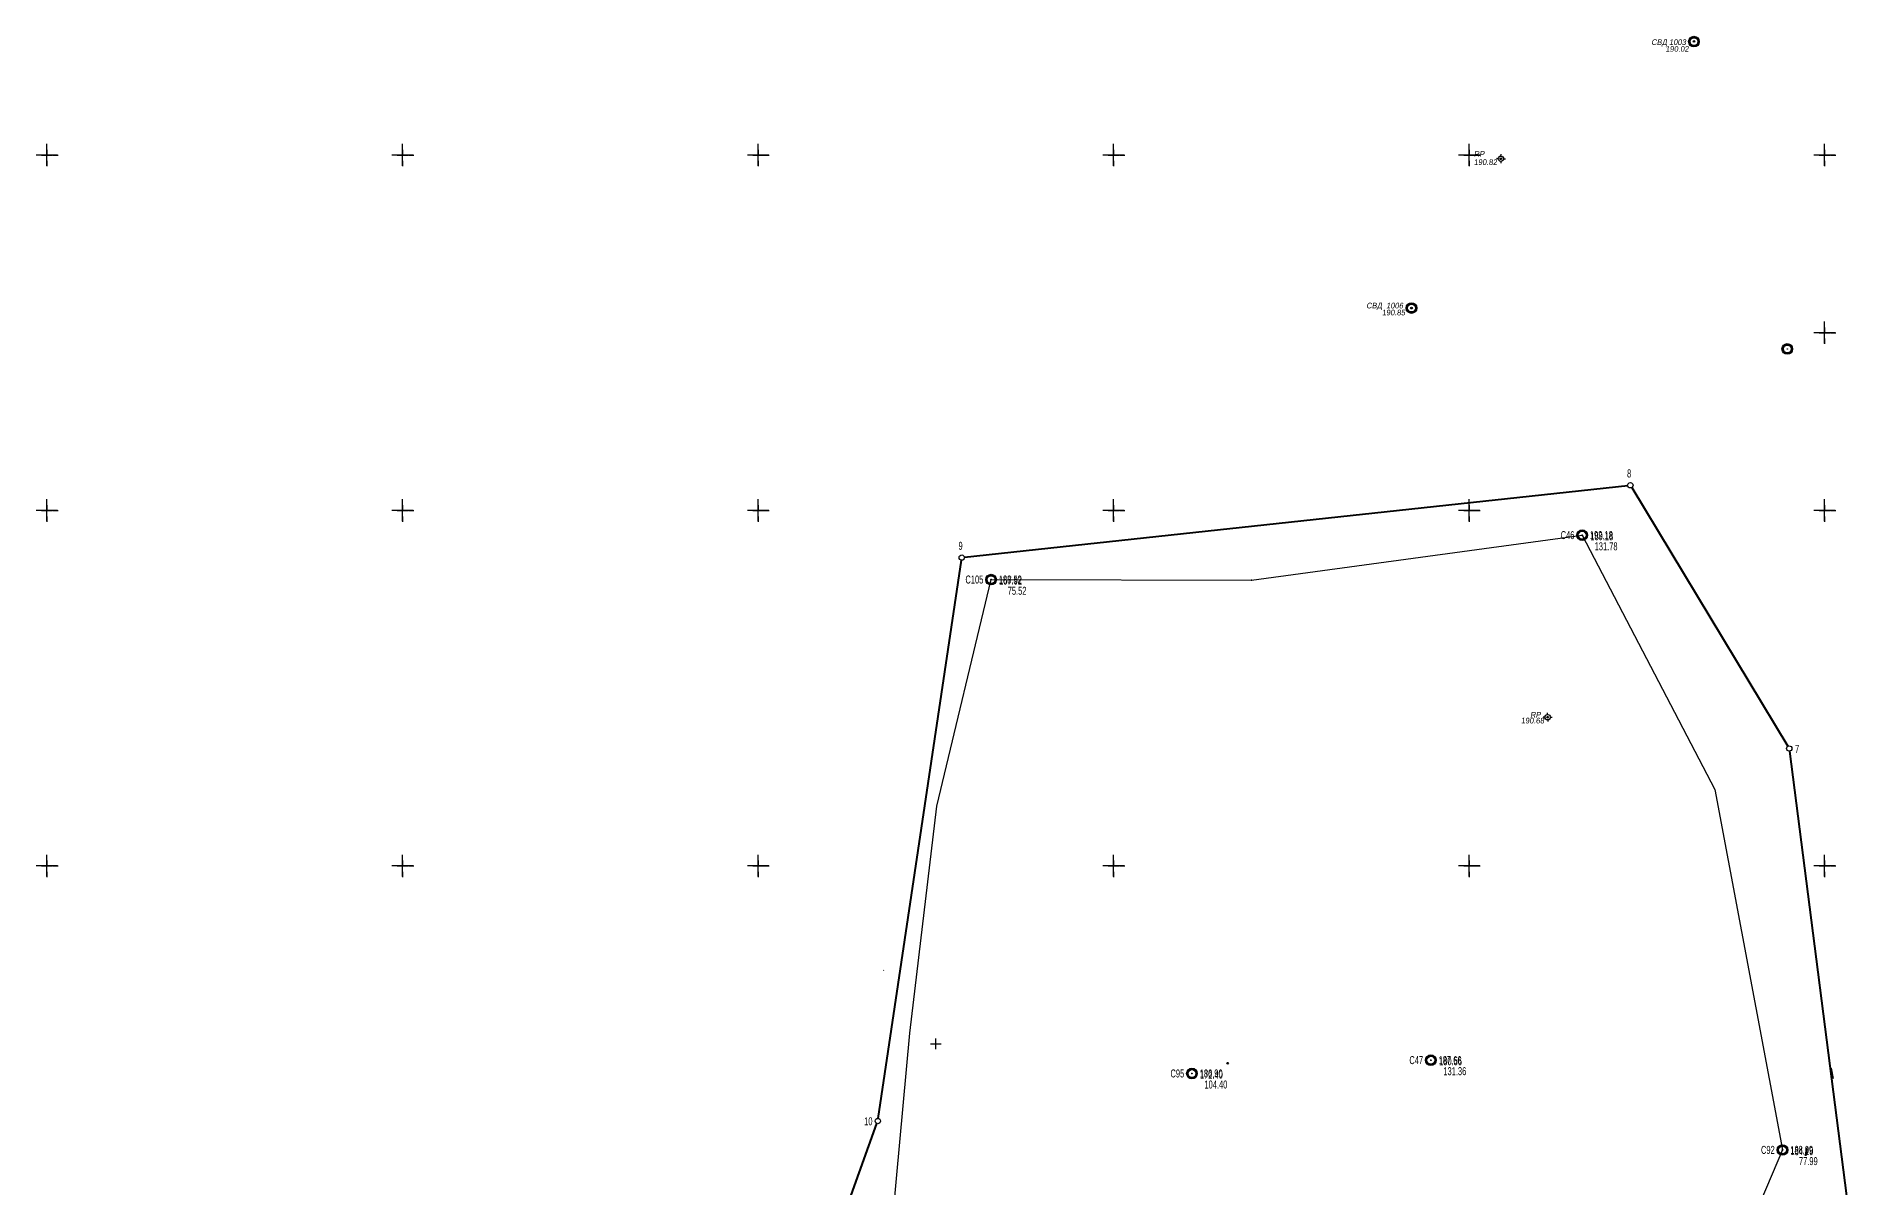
# Model space of a CAD drawing. Header units: millimetres. Extents: x 3232994 to 6468300, y 5635141 to 11269398.
# Drawn here: x 3232994 to 3234014, y 5635819 to 5636467 of the extents above; entities that cross this region are included whole.
import ezdxf
from ezdxf.enums import TextEntityAlignment as Align

# ---------------------------------------------------------------- set-up
doc = ezdxf.new("R2010")
doc.units = ezdxf.units.MM
doc.header["$LTSCALE"] = 2
doc.header["$PDMODE"] = 32
doc.header["$PDSIZE"] = 0.3
for name, color, linetype in [('LINE_OBJ', 7, 'Continuous'), ('POINT_OBJ', 7, 'Continuous'), ('REGION_OBJ', 7, 'Continuous'), ('ВЫСОТЫ', 7, 'Continuous'), ('Гірничий відвід', 7, 'Continuous'), ('ИМЕНА', 7, 'Continuous'), ('К_РЕЛЬЕФ', 7, 'Continuous'), ('Контур запасів', 7, 'Continuous'), ('кресты', 7, 'Continuous'), ('нвскр.бровка', 7, 'Continuous'), ('ОШИБКИ', 7, 'Continuous'), ('ПИКЕТЫ', 7, 'Continuous'), ('ПРОМЫШЛЕННЫЕ', 7, 'Continuous'), ('ПУНКТЫ', 7, 'Continuous'), ('РЕЛЬЕФ', 7, 'Continuous'), ('ТОКА_СТ', 1, 'Continuous')]:
    doc.layers.add(name, color=color, linetype=linetype)
doc.styles.add('grad', font='grad.shx')
doc.styles.add('universw', font='universw.shx', dxfattribs={"oblique": 10})
doc.styles.add('user', font='symeteo.shx', dxfattribs={"height": 2.5})

# ---------------------------------------------------------------- blocks, each defined once
blk = doc.blocks.new('piket')
at = {"layer": 'ПИКЕТЫ', "linetype": 'Continuous'}
h = blk.add_hatch(color=7, dxfattribs=at)
edge = h.paths.add_edge_path()
edge.add_arc((0, 0), 0.3, 0, 360)
at = {"layer": 'ПИКЕТЫ', "color": 7, "linetype": 'Continuous'}
blk.add_circle((0, 0), 0.3, dxfattribs=at)
at = {"layer": 'ВЫСОТЫ', "style": 'universw', "oblique": 6}
blk.add_attdef('H', (1.88, -0.23), '', height=2, dxfattribs=at)
at = {"layer": 'ИМЕНА', "style": 'universw', "oblique": 10}
blk.add_attdef('NAME', text='', height=2, dxfattribs=at).set_placement((0, 2.37), align=Align.CENTER)
at = {"layer": 'ТОКА_СТ', "style": 'universw', "oblique": 6, "flags": 1}
blk.add_attdef('POINT', text='', height=2, dxfattribs=at).set_placement((0, -2.79), align=Align.CENTER)
blk = doc.blocks.new('89_1')
h = blk.add_hatch(color=256)
h.paths.add_polyline_path([(-1.5, 0, 1), (1.5, 0, 1)])
h.paths.add_polyline_path([(1.1, 0, -1), (-1.1, 0, -1)], flags=16)
h.paths.add_polyline_path([(0.06, 0, -1), (-0.06, 0, -1)], flags=0)
for radius in [1.5, 1.1, 0.0622]:
    blk.add_circle((0, 0), radius)
at = {"color": 7, "linetype": 'Continuous', "style": 'user', "flags": 8}
blk.add_attdef('ddddd', (2.53, -1.14), '', height=2.5, dxfattribs=at)
at = {"color": 7, "linetype": 'Continuous', "style": 'grad', "oblique": 10, "width": 0.7}
for tag, p in [('P37', (6.48, 0.16)), ('P4', (6.45, -2.94))]:
    blk.add_attdef(tag, text='', height=2.5, dxfattribs=at).set_placement(p, align=Align.CENTER)
blk = doc.blocks.new('5_1')
at = {"linetype": 'Continuous'}
h = blk.add_hatch(color=7, dxfattribs=at)
edge = h.paths.add_edge_path()
edge.add_arc((0, 0), 0.0588, 0, 360)
at = {"color": 7, "linetype": 'Continuous'}
for p, q in [((-0.75, 0), (-1.25, 0)), ((0, 0.75), (0, 1.25)), ((0.75, 0), (1.25, 0)), ((0, -0.75), (0, -1.25))]:
    blk.add_line(p, q, dxfattribs=at)
for radius in [0.75, 0.0588]:
    blk.add_circle((0, 0), radius, dxfattribs=at)
at = {"color": 7, "linetype": 'Continuous', "style": 'grad', "oblique": 10, "width": 0.7}
blk.add_attdef('P37', text='', height=2.5, dxfattribs=at).set_placement((-2, 0), align=Align.MIDDLE_RIGHT)
at = {"color": 7, "linetype": 'Continuous', "style": 'user', "flags": 8}
blk.add_attdef('ddddd', text='', height=2.5, dxfattribs=at).set_placement((2, 0), align=Align.MIDDLE_LEFT)
at = {"color": 7, "linetype": 'Continuous', "style": 'grad', "oblique": 10, "width": 0.7}
blk.add_attdef('P4', (2, 0.7), '', height=2.5, dxfattribs=at)
blk.add_attdef('P69', text='', height=2.5, dxfattribs=at).set_placement((2, -0.7), align=Align.TOP_LEFT)
blk = doc.blocks.new('POINTINV')
at = {"layer": 'ПУНКТЫ', "color": 0, "linetype": 'Continuous'}
blk.add_point((0, 0), dxfattribs=at)
at = {"layer": 'ВЫСОТЫ', "color": 0, "style": 'grad', "width": 0.7}
blk.add_attdef('POINT_H', (1.6, -0.8), '', height=1.65, dxfattribs=at)
at = {"layer": 'ИМЕНА', "color": 0, "style": 'grad', "width": 0.7}
blk.add_attdef('POINT_NAM', text='', height=1.65, dxfattribs=at).set_placement((-1.6, -0.8), align=Align.RIGHT)
at = {"layer": 'ОШИБКИ', "color": 0, "linetype": 'Continuous', "style": 'grad', "width": 0.7, "flags": 1}
blk.add_attdef('POINT_MX', text='', height=1.65, dxfattribs=at).set_placement((-4.2077, 4.453385), align=Align.RIGHT)
blk.add_attdef('POINT_MY', (2.8923, 4.253385), '', height=1.65, dxfattribs=at)

msp = doc.modelspace()

# ---------------------------------------------------------------- hatches: boundary and pattern name
at = {"layer": 'ПИКЕТЫ', "linetype": 'Continuous'}
h = msp.add_hatch(color=7, dxfattribs=at)
edge = h.paths.add_edge_path()
edge.add_arc((3233664.2, 5635889), 0.48, 0, 360)

# ---------------------------------------------------------------- linework, layer by layer
at = {"layer": 'LINE_OBJ', "color": 6, "linetype": 'Continuous', "flags": 128}
msp.add_lwpolyline([(3233470.5, 5635941.2), (3233470.7, 5635941.3)], dxfattribs=at)
at = {"layer": 'POINT_OBJ', "color": 7, "linetype": 'Continuous'}
for p in [(3233817.9, 5636397.9, 190.8), (3233677.6, 5636160.9), (3233844.2, 5636083.7, 190.7)]:
    msp.add_point(p, dxfattribs=at)
at = {"layer": 'REGION_OBJ', "color": 30, "linetype": 'Continuous'}
msp.add_lwpolyline([(3233996.4, 5635958.9), (3233996.4, 5635958.9)], dxfattribs=at)
at = {"layer": 'Гірничий відвід', "color": 7, "linetype": 'Continuous', "lineweight": 40}
for points in [[(3233516.1, 5636173.7), (3233889.2, 5636214.1)], [(3233891.5, 5636212.9), (3233979.3, 5636067.4)], [(3233467.6, 5635858), (3233514.4, 5636172)], [(3233980.3, 5636064.6), (3234014.1, 5635799.8)], [(3233289.9, 5635360.7), (3233466.9, 5635855.1)]]:
    msp.add_lwpolyline(points, dxfattribs=at)
at = {"layer": 'К_РЕЛЬЕФ', "color": 30, "linetype": 'Continuous', "flags": 128}
msp.add_lwpolyline([(3234003.7, 5635886.2), (3234004.8, 5635880.4)], dxfattribs=at)
at = {"layer": 'Контур запасів', "color": 5}
for points in [[(3233500.6, 5636033.7), (3233531.1, 5636161.1), (3233677.6, 5636160.9), (3233863.6, 5636186.1), (3233938.3, 5636043.1), (3233976.3, 5635840.2), (3233904.7, 5635671.7), (3233892, 5635420.9), (3233850.8, 5635332.6), (3233782.3, 5635239.7), (3233681.4, 5635245.9)], [(3233461.3, 5635251), (3233461.1, 5635251), (3233358.5, 5635271.5), (3233358.8, 5635380), (3233406.9, 5635492), (3233445.1, 5635643.6), (3233474.1, 5635783.2), (3233485.4, 5635905.9), (3233500.6, 5636033.7)]]:
    msp.add_lwpolyline(points, dxfattribs=at)
at = {"layer": 'кресты'}
for p, q in [((3233000, 5636400), (3232994, 5636400)), ((3233000, 5636400.3), (3233000, 5636406.3)), ((3233006, 5636400), (3233000, 5636400)), ((3233000, 5636394), (3233000, 5636400)), ((3233200, 5636400), (3233194, 5636400)), ((3233200, 5636400.3), (3233200, 5636406.3)), ((3233206, 5636400), (3233200, 5636400)), ((3233200, 5636394), (3233200, 5636400)), ((3233400, 5636400), (3233394, 5636400)), ((3233400, 5636400.3), (3233400, 5636406.3)), ((3233406, 5636400), (3233400, 5636400)), ((3233400, 5636394), (3233400, 5636400)), ((3233600, 5636400), (3233594, 5636400)), ((3233600, 5636400.3), (3233600, 5636406.3)), ((3233606, 5636400), (3233600, 5636400)), ((3233600, 5636394), (3233600, 5636400)), ((3233800, 5636400), (3233794, 5636400)), ((3233800, 5636400.3), (3233800, 5636406.3)), ((3233806, 5636400), (3233800, 5636400)), ((3233800, 5636394), (3233800, 5636400)), ((3234000, 5636400), (3233994, 5636400)), ((3234000, 5636400.3), (3234000, 5636406.3)), ((3234006, 5636400), (3234000, 5636400)), ((3234000, 5636394), (3234000, 5636400)), ((3234000, 5636300), (3233994, 5636300)), ((3234000, 5636300.3), (3234000, 5636306.3)), ((3234006, 5636300), (3234000, 5636300)), ((3234000, 5636294), (3234000, 5636300)), ((3233000, 5636200.3), (3233000, 5636206.3)), ((3233200, 5636200.3), (3233200, 5636206.3)), ((3233400, 5636200.3), (3233400, 5636206.3)), ((3233600, 5636200.3), (3233600, 5636206.3)), ((3233800, 5636200.3), (3233800, 5636206.3)), ((3234000, 5636200.3), (3234000, 5636206.3)), ((3233000, 5636200), (3232994, 5636200)), ((3233006, 5636200), (3233000, 5636200)), ((3233000, 5636194), (3233000, 5636200)), ((3233200, 5636200), (3233194, 5636200)), ((3233206, 5636200), (3233200, 5636200)), ((3233200, 5636194), (3233200, 5636200)), ((3233400, 5636200), (3233394, 5636200)), ((3233406, 5636200), (3233400, 5636200)), ((3233400, 5636194), (3233400, 5636200)), ((3233600, 5636200), (3233594, 5636200)), ((3233606, 5636200), (3233600, 5636200)), ((3233600, 5636194), (3233600, 5636200)), ((3233800, 5636200), (3233794, 5636200)), ((3233806, 5636200), (3233800, 5636200)), ((3233800, 5636194), (3233800, 5636200)), ((3234000, 5636200), (3233994, 5636200)), ((3234006, 5636200), (3234000, 5636200)), ((3234000, 5636194), (3234000, 5636200)), ((3233000, 5636000.3), (3233000, 5636006.3)), ((3233200, 5636000.3), (3233200, 5636006.3)), ((3233400, 5636000.3), (3233400, 5636006.3)), ((3233600, 5636000.3), (3233600, 5636006.3)), ((3233800, 5636000.3), (3233800, 5636006.3)), ((3234000, 5636000.3), (3234000, 5636006.3)), ((3233000, 5636000), (3232994, 5636000)), ((3233006, 5636000), (3233000, 5636000)), ((3233000, 5635994), (3233000, 5636000)), ((3233200, 5636000), (3233194, 5636000)), ((3233206, 5636000), (3233200, 5636000)), ((3233200, 5635994), (3233200, 5636000)), ((3233400, 5636000), (3233394, 5636000)), ((3233406, 5636000), (3233400, 5636000)), ((3233400, 5635994), (3233400, 5636000)), ((3233600, 5636000), (3233594, 5636000)), ((3233606, 5636000), (3233600, 5636000)), ((3233600, 5635994), (3233600, 5636000)), ((3233800, 5636000), (3233794, 5636000)), ((3233806, 5636000), (3233800, 5636000)), ((3233800, 5635994), (3233800, 5636000)), ((3234000, 5636000), (3233994, 5636000)), ((3234006, 5636000), (3234000, 5636000)), ((3234000, 5635994), (3234000, 5636000))]:
    msp.add_line(p, q, dxfattribs=at)
at = {"layer": 'кресты', "color": 7, "linetype": 'Continuous'}
for p, q in [((3232997, 5636400), (3233003, 5636400)), ((3232997, 5636400), (3233000, 5636400)), ((3233000, 5636397), (3233000, 5636403)), ((3233000, 5636397), (3233000, 5636403)), ((3233000, 5636403), (3233000, 5636400)), ((3233000, 5636400), (3233003, 5636400)), ((3233003.3, 5636400), (3233006.3, 5636400)), ((3233197, 5636400), (3233203, 5636400)), ((3233197, 5636400), (3233203, 5636400)), ((3233197, 5636400), (3233200, 5636400)), ((3233200, 5636397), (3233200, 5636403)), ((3233200, 5636397), (3233200, 5636403)), ((3233200, 5636403), (3233200, 5636400)), ((3233203.3, 5636400), (3233206.3, 5636400)), ((3233397, 5636400), (3233403, 5636400)), ((3233397, 5636400), (3233403, 5636400)), ((3233397, 5636400), (3233400, 5636400)), ((3233400, 5636397), (3233400, 5636403)), ((3233400, 5636397), (3233400, 5636403)), ((3233400, 5636403), (3233400, 5636400)), ((3233403.3, 5636400), (3233406.3, 5636400)), ((3233597, 5636400), (3233603, 5636400)), ((3233597, 5636400), (3233603, 5636400)), ((3233597, 5636400), (3233600, 5636400)), ((3233600, 5636397), (3233600, 5636403)), ((3233600, 5636397), (3233600, 5636403)), ((3233600, 5636403), (3233600, 5636400)), ((3233603.3, 5636400), (3233606.3, 5636400)), ((3233797, 5636400), (3233803, 5636400)), ((3233797, 5636400), (3233803, 5636400)), ((3233797, 5636400), (3233800, 5636400)), ((3233800, 5636397), (3233800, 5636403)), ((3233800, 5636397), (3233800, 5636403)), ((3233800, 5636403), (3233800, 5636400)), ((3233803.3, 5636400), (3233806.3, 5636400)), ((3233997, 5636400), (3234003, 5636400)), ((3233997, 5636400), (3234003, 5636400)), ((3233997, 5636400), (3234000, 5636400)), ((3234000, 5636397), (3234000, 5636403)), ((3234000, 5636403), (3234000, 5636400)), ((3234003.3, 5636400), (3234006.3, 5636400)), ((3233000, 5636396.7), (3233000, 5636393.7)), ((3233200, 5636396.7), (3233200, 5636393.7)), ((3233400, 5636396.7), (3233400, 5636393.7)), ((3233600, 5636396.7), (3233600, 5636393.7)), ((3233800, 5636396.7), (3233800, 5636393.7)), ((3234000, 5636396.7), (3234000, 5636393.7)), ((3233997, 5636300), (3234003, 5636300)), ((3233997, 5636300), (3234003, 5636300)), ((3233997, 5636300), (3234000, 5636300)), ((3234000, 5636297), (3234000, 5636303)), ((3234000, 5636297), (3234000, 5636303)), ((3234000, 5636303), (3234000, 5636300)), ((3234003.3, 5636300), (3234006.3, 5636300)), ((3234000, 5636296.7), (3234000, 5636293.7)), ((3232997, 5636200), (3233003, 5636200)), ((3232997, 5636200), (3233000, 5636200)), ((3233000, 5636197), (3233000, 5636203)), ((3233000, 5636197), (3233000, 5636203)), ((3233000, 5636203), (3233000, 5636200)), ((3233000, 5636200), (3233003, 5636200)), ((3233000, 5636196.7), (3233000, 5636193.7)), ((3233003.3, 5636200), (3233006.3, 5636200)), ((3233197, 5636200), (3233203, 5636200)), ((3233197, 5636200), (3233203, 5636200)), ((3233197, 5636200), (3233200, 5636200)), ((3233200, 5636197), (3233200, 5636203)), ((3233200, 5636197), (3233200, 5636203)), ((3233200, 5636203), (3233200, 5636200)), ((3233200, 5636196.7), (3233200, 5636193.7)), ((3233203.3, 5636200), (3233206.3, 5636200)), ((3233397, 5636200), (3233403, 5636200)), ((3233397, 5636200), (3233403, 5636200)), ((3233397, 5636200), (3233400, 5636200)), ((3233400, 5636197), (3233400, 5636203)), ((3233400, 5636197), (3233400, 5636203)), ((3233400, 5636203), (3233400, 5636200)), ((3233400, 5636196.7), (3233400, 5636193.7)), ((3233403.3, 5636200), (3233406.3, 5636200)), ((3233597, 5636200), (3233603, 5636200)), ((3233597, 5636200), (3233603, 5636200)), ((3233597, 5636200), (3233600, 5636200)), ((3233600, 5636197), (3233600, 5636203)), ((3233600, 5636197), (3233600, 5636203)), ((3233600, 5636203), (3233600, 5636200)), ((3233600, 5636196.7), (3233600, 5636193.7)), ((3233603.3, 5636200), (3233606.3, 5636200)), ((3233797, 5636200), (3233803, 5636200)), ((3233797, 5636200), (3233800, 5636200)), ((3233800, 5636197), (3233800, 5636203)), ((3233800, 5636203), (3233800, 5636200)), ((3233800, 5636196.7), (3233800, 5636193.7)), ((3233803.3, 5636200), (3233806.3, 5636200)), ((3233997, 5636200), (3234003, 5636200)), ((3233997, 5636200), (3234003, 5636200)), ((3233997, 5636200), (3234000, 5636200)), ((3234000, 5636197), (3234000, 5636203)), ((3234000, 5636197), (3234000, 5636203)), ((3234000, 5636203), (3234000, 5636200)), ((3234000, 5636196.7), (3234000, 5636193.7)), ((3234003.3, 5636200), (3234006.3, 5636200)), ((3233000, 5635997), (3233000, 5636003)), ((3233000, 5635997), (3233000, 5636003)), ((3233000, 5636003), (3233000, 5636000)), ((3233200, 5635997), (3233200, 5636003)), ((3233200, 5635997), (3233200, 5636003)), ((3233200, 5636003), (3233200, 5636000)), ((3233400, 5635997), (3233400, 5636003)), ((3233400, 5635997), (3233400, 5636003)), ((3233400, 5636003), (3233400, 5636000)), ((3233600, 5635997), (3233600, 5636003)), ((3233600, 5635997), (3233600, 5636003)), ((3233600, 5636003), (3233600, 5636000)), ((3233800, 5635997), (3233800, 5636003)), ((3233800, 5635997), (3233800, 5636003)), ((3233800, 5636003), (3233800, 5636000)), ((3234000, 5635997), (3234000, 5636003)), ((3234000, 5635997), (3234000, 5636003)), ((3234000, 5636003), (3234000, 5636000)), ((3232997, 5636000), (3233003, 5636000)), ((3232997, 5636000), (3233000, 5636000)), ((3233000, 5636000), (3233003, 5636000)), ((3233000, 5635996.7), (3233000, 5635993.7)), ((3233003.3, 5636000), (3233006.3, 5636000)), ((3233197, 5636000), (3233203, 5636000)), ((3233197, 5636000), (3233203, 5636000)), ((3233197, 5636000), (3233200, 5636000)), ((3233200, 5635996.7), (3233200, 5635993.7)), ((3233203.3, 5636000), (3233206.3, 5636000)), ((3233397, 5636000), (3233403, 5636000)), ((3233397, 5636000), (3233403, 5636000)), ((3233397, 5636000), (3233400, 5636000)), ((3233400, 5635996.7), (3233400, 5635993.7)), ((3233403.3, 5636000), (3233406.3, 5636000)), ((3233597, 5636000), (3233603, 5636000)), ((3233597, 5636000), (3233603, 5636000)), ((3233597, 5636000), (3233600, 5636000)), ((3233600, 5635996.7), (3233600, 5635993.7)), ((3233603.3, 5636000), (3233606.3, 5636000)), ((3233797, 5636000), (3233803, 5636000)), ((3233797, 5636000), (3233803, 5636000)), ((3233797, 5636000), (3233800, 5636000)), ((3233800, 5635996.7), (3233800, 5635993.7)), ((3233803.3, 5636000), (3233806.3, 5636000)), ((3233997, 5636000), (3234003, 5636000)), ((3233997, 5636000), (3234003, 5636000)), ((3233997, 5636000), (3234000, 5636000)), ((3234000, 5635996.7), (3234000, 5635993.7)), ((3234003.3, 5636000), (3234006.3, 5636000))]:
    msp.add_line(p, q, dxfattribs=at)
at = {"layer": 'кресты', "color": 5, "linetype": 'Continuous'}
for p, q in [((3233797, 5636200), (3233803, 5636200)), ((3233800, 5636197), (3233800, 5636203))]:
    msp.add_line(p, q, dxfattribs=at)
at = {"layer": 'кресты', "linetype": 'Continuous'}
for p, q in [((3233497, 5635900), (3233503, 5635900)), ((3233500, 5635897), (3233500, 5635903))]:
    msp.add_line(p, q, dxfattribs=at)
at = {"layer": 'кресты', "color": 7}
msp.add_line((3233459.6, 5635857.5), (3233459.6, 5635857.5), dxfattribs=at)
at = {"layer": 'нвскр.бровка', "color": 7}
for centre in [(3233890.7, 5636214.2), (3233514.6, 5636173.5), (3233980.1, 5636066.1), (3233467.4, 5635856.5)]:
    msp.add_circle(centre, 1.51, dxfattribs=at)
at = {"layer": 'ПИКЕТЫ', "color": 7, "linetype": 'Continuous'}
msp.add_circle((3233664.2, 5635889, 163.6), 0.48, dxfattribs=at)
at = {"layer": 'РЕЛЬЕФ', "color": 7, "linetype": 'Continuous', "lineweight": 40}
msp.add_lwpolyline([(3233989.5, 5635836.9), (3233989.9, 5635841.4)], dxfattribs=at)

# ---------------------------------------------------------------- block references
at = {"layer": 'ПИКЕТЫ', "color": 4}
ref = msp.add_blockref('piket', (3233926.5, 5636463.9, 190), dxfattribs=dict(at, xscale=1.6, yscale=1.6, zscale=1.6))
ref.add_attrib('H', '190.02', (3233910.5, 5636458.1, -114), dxfattribs={"layer": 'ВЫСОТЫ', "height": 3.2, "style": 'universw', "oblique": 6})
ref.add_attrib('NAME', 'СВД 1003', dxfattribs={"layer": 'ИМЕНА', "height": 3.2, "style": 'universw', "oblique": 10}).set_placement((3233912.2, 5636461.9, 190), align=Align.CENTER)
ref = msp.add_blockref('piket', (3233817.9, 5636397.9, 190.8), dxfattribs=dict(at, xscale=1.6, yscale=1.6, zscale=1.6))
ref.add_attrib('H', '190.82', (3233802.7, 5636394.4, -114.5), dxfattribs={"layer": 'ВЫСОТЫ', "height": 3.2, "style": 'universw', "oblique": 6})
ref.add_attrib('NAME', 'RP', dxfattribs={"layer": 'ИМЕНА', "height": 3.2, "style": 'universw', "oblique": 10}).set_placement((3233805.6, 5636399, 190.8), align=Align.CENTER)
ref = msp.add_blockref('piket', (3233767.6, 5636313.9, 190.8), dxfattribs=dict(at, xscale=1.6, yscale=1.6, zscale=1.6))
ref.add_attrib('H', '190.85', (3233751, 5636309.8, -114.5), dxfattribs={"layer": 'ВЫСОТЫ', "height": 3.2, "style": 'universw', "oblique": 6})
ref.add_attrib('NAME', 'СВД  1006', dxfattribs={"layer": 'ИМЕНА', "height": 3.2, "style": 'universw', "oblique": 10}).set_placement((3233752.5, 5636313.7, 190.8), align=Align.CENTER)
ref = msp.add_blockref('piket', (3233844.2, 5636083.7, 190.7), dxfattribs=dict(at, xscale=1.6, yscale=1.6, zscale=1.6))
ref.add_attrib('H', '190.68', (3233829.2, 5636080.2, -114.4), dxfattribs={"layer": 'ВЫСОТЫ', "height": 3.2, "style": 'universw', "oblique": 6})
ref.add_attrib('NAME', 'RP', dxfattribs={"layer": 'ИМЕНА', "height": 3.2, "style": 'universw', "oblique": 10}).set_placement((3233837.3, 5636083.5, 190.7), align=Align.CENTER)
at = {"layer": 'ПРОМЫШЛЕННЫЕ', "color": 7, "linetype": 'Continuous', "xscale": 2, "yscale": 2, "zscale": 2}
for p, rotation in [((3233926.5, 5636463.8), 359.9224657084385), ((3233767.6, 5636313.9), 359.9224657084385), ((3233979, 5636290.9, -190.8), 359.9224657084385), ((3233863.6, 5636186.1), 353.291126940981), ((3233531.1, 5636161.1), 353.291126940981), ((3233778.5, 5635890.7), 353.291126940981), ((3233644.1, 5635883.2), 353.291126940981), ((3233976.3, 5635840.2), 353.291126940981)]:
    msp.add_blockref('89_1', p, dxfattribs=dict(at, rotation=rotation))
at = {"layer": 'ПУНКТЫ', "color": 7, "linetype": 'Continuous', "xscale": 2, "yscale": 2, "zscale": 2}
for p, rotation in [((3233817.9, 5636397.9), 358.5035583049532), ((3233844.2, 5636083.7), 0.7079295605870272)]:
    msp.add_blockref('5_1', p, dxfattribs=dict(at, rotation=rotation))
at = {"layer": 'ПУНКТЫ', "color": 7, "linetype": 'Continuous', "xscale": 2.727815320212315, "yscale": 2.727815320212315, "zscale": 2.727815320212315}
for p, values in [((3233863.6, 5636186.1), {'POINT_NAM': 'C46', 'POINT_H': '192.18'}), ((3233531.1, 5636161.1), {'POINT_NAM': 'C105', 'POINT_H': '188.52'}), ((3233644.1, 5635883.2), {'POINT_NAM': 'C95', 'POINT_H': '186.90'}), ((3233778.5, 5635890.7), {'POINT_NAM': 'C47', 'POINT_H': '187.66'}), ((3233976.3, 5635840.2), {'POINT_NAM': 'C92', 'POINT_H': '188.99'})]:
    msp.add_blockref('POINTINV', p, dxfattribs=at).add_auto_attribs(values)

# ---------------------------------------------------------------- texts
at = {"layer": 'ВЫСОТЫ', "color": 0, "style": 'grad', "width": 0.7}
for tag, p in [('189.18', (3233868.2, 5636183.3)), ('167.92', (3233535.6, 5636158.3)), ('180.56', (3233783.1, 5635887.9)), ('172.40', (3233648.6, 5635880.4)), ('184.19', (3233980.8, 5635837.3))]:
    msp.add_attdef(tag, p, '', height=4.5, dxfattribs=at)
at = {"layer": 'ИМЕНА', "color": 0, "style": 'grad', "width": 0.7}
for tag, p in [('8', (3233891.2, 5636218.6)), ('9', (3233515.1, 5636177.9)), ('131.78', (3233883.5, 5636177.6)), ('75.52', (3233551, 5636152.6)), ('7', (3233985.7, 5636063.6)), ('104.40', (3233664, 5635874.8)), ('131.36', (3233798.4, 5635882.3)), ('10', (3233464.4, 5635854.1)), ('77.99', (3233996.1, 5635831.7))]:
    msp.add_attdef(tag, text='', height=4.5, dxfattribs=at).set_placement(p, align=Align.RIGHT)

doc.saveas('drawing.dxf')
